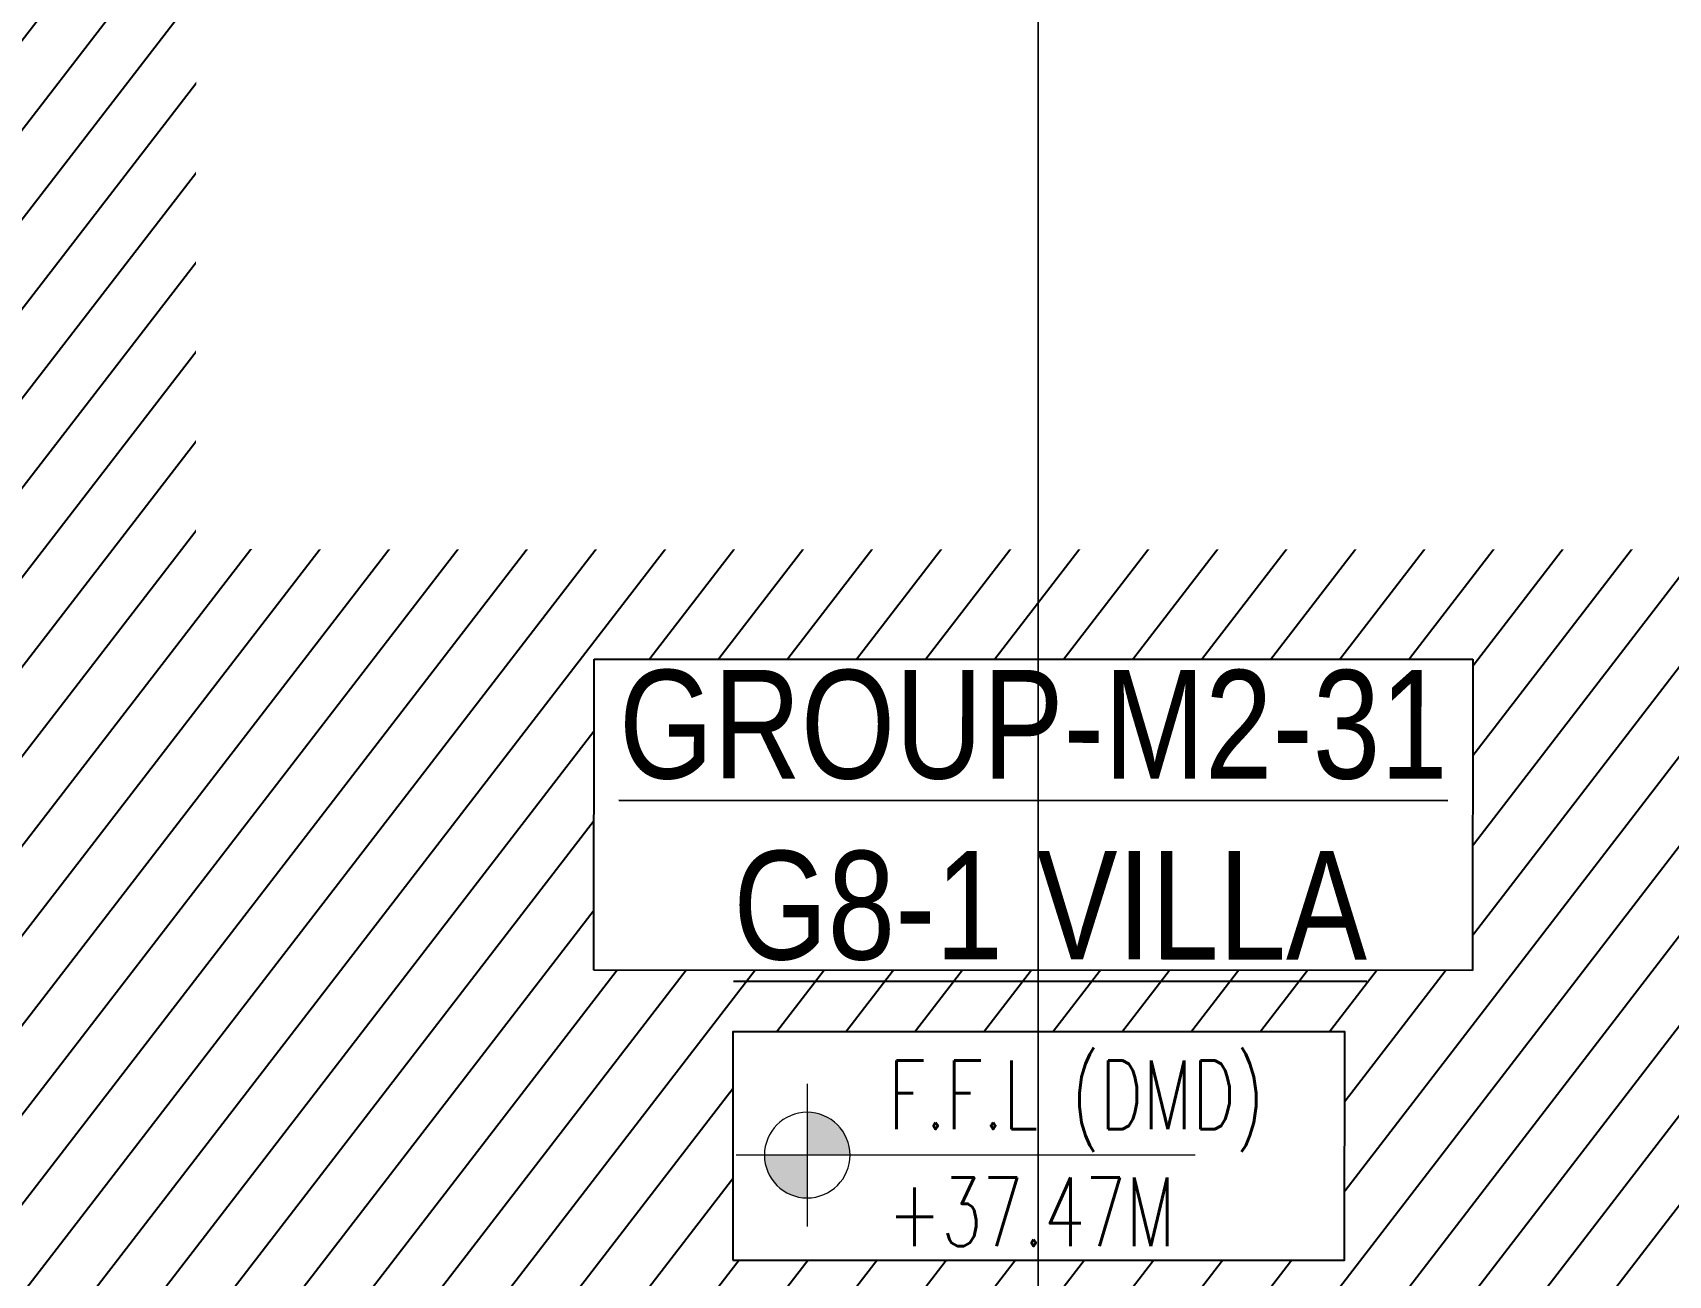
# Model space of a CAD drawing. Header units: centimetres. Extents: x -6122352 to 7132207, y -1694241 to 1947892.
# Drawn here: x 223788 to 231325, y -120284 to -114559 of the extents above; entities that cross this region are included whole.
import ezdxf
from ezdxf.xclip import XClip

# ---------------------------------------------------------------- set-up
doc = ezdxf.new("R2010")
doc.units = ezdxf.units.CM
doc.header["$MEASUREMENT"] = 0
doc.header["$XCLIPFRAME"] = 2
doc.linetypes.add('DASHED2', pattern=[0.375, 0.25, -0.125])
doc.linetypes.add('XR-AR-MID-SETTING OUT FOR MASTER$0$23585-XR-AR-MID-GROUND FLOOR$0$23261-XR-AR-SI-GF$0$HIDDEN', pattern=[0.375, 0.25, -0.125])
for name, color, linetype in [('00-MI-DIM', 7, 'Continuous'), ('@MI-REF LAYER', 7, 'Continuous'), ('B_TH_6', 7, 'Continuous'), ('XR-AR-MID-SETTING OUT FOR MASTER$0$23585-XR-AR-MID-GROUND FLOOR$0$A-Flor-Hral', 3, 'Continuous'), ('XR-AR-MID-SETTING OUT FOR MASTER$0$23585-XR-AR-MID-GROUND FLOOR$0$A-Flor-Strs', 1, 'Continuous'), ('XR-AR-MID-SETTING OUT FOR MASTER$0$23585-XR-AR-MID-GROUND FLOOR$0$G-SHAD-20', 251, 'Continuous'), ('XR-AR-MID-SETTING OUT FOR MASTER$0$23585-XR-AR-MID-GROUND FLOOR$0$GS-HATCH-FLOOR TILE', 251, 'Continuous'), ('Xref group 33-41$0$S-LEVELS', 2, 'Continuous'), ('Xref group 33-41$0$TYPICAL NEW PROFILE', 3, 'Continuous')]:
    doc.layers.add(name, color=color, linetype=linetype)
for name, color, linetype, lineweight in [('23585-XR-AR-DAMAC PLOT LIMITS$0$1-Mid units', 41, 'Continuous', 5), ('@ Foundations', 4, 'DASHED2', 50), ('A-ANNO-TEXT', 3, 'Continuous', 25), ('XR-AR-MID-SETTING OUT FOR MASTER$0$23585-XR-AR-MID-GROUND FLOOR$0$A-EQUP-KITN-PLAN', 202, 'Continuous', 9), ('XR-AR-MID-SETTING OUT FOR MASTER$0$23585-XR-AR-MID-GROUND FLOOR$0$A-FLOR-OVHD', 9, 'XR-AR-MID-SETTING OUT FOR MASTER$0$23585-XR-AR-MID-GROUND FLOOR$0$23261-XR-AR-SI-GF$0$HIDDEN', 15), ('XR-AR-MID-SETTING OUT FOR MASTER$0$23585-XR-AR-MID-GROUND FLOOR$0$A-WALL', 7, 'Continuous', 30), ('XR-AR-MID-SETTING OUT FOR MASTER$0$23585-XR-AR-MID-GROUND FLOOR$0$S-COLS', 51, 'Continuous', 40), ('Xref group 33-41$0$36-TAGLVL', 23, 'Continuous', 9)]:
    doc.layers.add(name, color=color, linetype=linetype, lineweight=lineweight)
doc.styles.add('Xref group 33-41$0$1710 X BOUNDARY WALL OPTION 1$0$Ariel', font='arial.ttf', dxfattribs={"width": 0.8})
doc.styles.add('Xref group 33-41$0$DLT_TEXT', font='romans.shx', dxfattribs={"width": 0.7})

# ---------------------------------------------------------------- blocks, each defined once
blk = doc.blocks.new('23585-XR-AR-DAMAC PLOT LIMITS')
at = {"layer": '23585-XR-AR-DAMAC PLOT LIMITS$0$1-Mid units', "color": 251, "true_color": 0x636466}
for points in [[(496625.9880999997, 2768992.0151), (496630.0415000003, 2768996.4387), (496647.7364999996, 2768980.225099999), (496643.6831, 2768975.8013)], [(496621.9345000004, 2768987.5913), (496625.9880999997, 2768992.0151), (496643.6831, 2768975.8013), (496639.6297000004, 2768971.377499999)]]:
    blk.add_lwpolyline(points, close=True, dxfattribs=at)
blk = doc.blocks.new('A$Cf093b529')
at = {"layer": 'A-ANNO-TEXT'}
blk.add_blockref('23585-XR-AR-DAMAC PLOT LIMITS', (-495391.9901121984, -2768603.441896566), dxfattribs=at)
blk = doc.blocks.new('XR-AR-MID-SETTING OUT FOR MASTER$0$23585-XR-AR-MID-GROUND FLOOR$0$945-4P-1-101-GROUND FLOOR PLAN$0$XR-MIDDLE-GROUND FLOOR PLAN$0$ASDASDASD')
blk.add_wipeout([(-42428.49006074868, 24502.348435747233), (-42278.49006074868, 24502.348435747143), (-42278.490060748925, 24052.348435747146), (-42428.49006074892, 24052.34843574723)])
blk.add_hatch(color=256).paths.add_polyline_path([(-42428.49006074868, 24502.34843574724), (-42278.49006074868, 24502.34843574715), (-42428.49006074893, 24052.34843574724)])
for p, q in [((-42278.49006074868, 24502.34843574715), (-42428.49006074868, 24502.34843574724)), ((-42428.49006074868, 24502.34843574724), (-42428.49006074893, 24052.34843574724)), ((-42428.49006074893, 24052.34843574724), (-42278.49006074868, 24502.34843574715)), ((-42278.49006074893, 24052.34843574715), (-42278.49006074868, 24502.34843574715)), ((-42428.49006074893, 24052.34843574724), (-42278.49006074893, 24052.34843574715))]:
    blk.add_line(p, q)
blk = doc.blocks.new('XR-AR-MID-SETTING OUT FOR MASTER$0$23585-XR-AR-MID-GROUND FLOOR$0$A$C08698786')
at = {"layer": 'XR-AR-MID-SETTING OUT FOR MASTER$0$23585-XR-AR-MID-GROUND FLOOR$0$S-COLS', "color": 252, "lineweight": 30}
blk.add_lwpolyline([(5900.000467061996, 15688.03591275215), (5900.000467061996, 14688.03591275215), (6100.000467061996, 14688.03591299057), (6100.000467061996, 15688.03591299057)], close=True, dxfattribs=at)
blk = doc.blocks.new('XR-AR-MID-SETTING OUT FOR MASTER')
at = {"layer": 'XR-AR-MID-SETTING OUT FOR MASTER$0$23585-XR-AR-MID-GROUND FLOOR$0$A-EQUP-KITN-PLAN', "color": 8}
for p, q in [((3900.071841031313, 15202.66031169891), (5500.076263219118, 15202.66031217575)), ((3900.071840971708, 14952.66031217575), (3900.071841031313, 15202.66031169891)), ((5500.0762629807, 14952.66031169891), (5500.076263219118, 15202.66031217575)), ((3500.047055631876, 14252.66031169891), (5300.028238087893, 14252.66031217575)), ((5300.027079373598, 12102.66431617737), (5300.028238087893, 14252.66031217575))]:
    blk.add_line(p, q, dxfattribs=at)
at = {"layer": 'XR-AR-MID-SETTING OUT FOR MASTER$0$23585-XR-AR-MID-GROUND FLOOR$0$A-Flor-Hral', "color": 8}
blk.add_lwpolyline([(100.008808940649, 14902.65850448608), (2090.008809119463, 14902.65850496292), (2090.008808881044, 14852.65850448608), (100.0088091790676, 14852.65850496292)], dxfattribs=at)
at = {"layer": 'XR-AR-MID-SETTING OUT FOR MASTER$0$23585-XR-AR-MID-GROUND FLOOR$0$A-FLOR-OVHD', "color": 8, "linetype": 'XR-AR-MID-SETTING OUT FOR MASTER$0$23585-XR-AR-MID-GROUND FLOOR$0$23261-XR-AR-SI-GF$0$HIDDEN', "ltscale": 5}
for p, q in [((5500.000221520662, 14952.65890216827), (3899.995457738638, 14952.65890169144)), ((3900.071499198675, 14852.66031217575), (5500.076263397932, 14852.66031265259)), ((5579.946963220835, 12102.66686105728), (5579.94848254323, 14852.65977716446)), ((3400.046698898077, 14152.65701627731), (3400.011432737112, 12202.66620731354)), ((3500.053779155016, 12202.66576147079), (3500.053778856993, 14152.65753126144))]:
    blk.add_line(p, q, dxfattribs=at)
at = {"layer": 'XR-AR-MID-SETTING OUT FOR MASTER$0$23585-XR-AR-MID-GROUND FLOOR$0$A-Flor-Strs', "color": 8}
for p, q in [((2040.00880882144, 14952.65850496292), (100.0088088214397, 14952.65850496292)), ((1480.008808463812, 14952.65850496292), (1480.008808642626, 14902.65850543976)), ((1760.008809119463, 14952.65850448608), (1760.008808940649, 14902.65850448608)), ((2040.00880882144, 14952.65850496292), (2040.008809179068, 14902.65850400925)), ((1480.008808940649, 14852.65850448608), (1480.008808940649, 13952.65850400925)), ((1760.008809119463, 14852.65850448608), (1760.008808523417, 13952.65850448608)), ((2040.008808940649, 14852.65850448608), (2040.008808881044, 13952.65850448608)), ((1480.008808881044, 13902.65850496292), (1480.008808583021, 13852.65850496292)), ((1760.008809000254, 13902.65850448608), (1760.008809000254, 13852.65850496292)), ((2040.008808881044, 13902.65850496292), (2040.008808881044, 13852.65850400925))]:
    blk.add_line(p, q, dxfattribs=at)
blk.add_circle((2040.008809119463, 14402.65850496292), 45.00000020605513, dxfattribs=at)
at = {"layer": 'XR-AR-MID-SETTING OUT FOR MASTER$0$23585-XR-AR-MID-GROUND FLOOR$0$A-WALL', "color": 8}
for points in [[(5899.999999791384, 19472.65428161621), (6099.999999731779, 19472.65428209305), (6100.001724034548, 5500.167464256287), (5900.001724511385, 5500.167624473572), (5900.00086197257, 14852.65960931778), (5500.076263397932, 14852.66031265259), (5500.0762629807, 14952.66031169891), (5900.000431150198, 14952.65961027145)], [(3900.046799689531, 14852.65960979462), (3900.046799749136, 14952.65960931778), (3400.047055512667, 14952.661257267), (3400.046698898077, 14152.65701627731), (3500.047055453062, 14152.6577372551), (3500.047055572271, 14852.65960979462)], [(1950.000811725855, 13202.63829565048), (2000.00029399991, 13202.63829565048), (2000.00945982337, 13652.63829517365), (1950.000810950994, 13652.63829469681)]]:
    blk.add_lwpolyline(points, close=True, dxfattribs=at)
blk.add_lwpolyline([(3500.047055572271, 14852.65960979462), (3400.047011226416, 14852.65965414047)], dxfattribs=at)
at = {"layer": 'XR-AR-MID-SETTING OUT FOR MASTER$0$23585-XR-AR-MID-GROUND FLOOR$0$G-SHAD-20', "color": 8}
blk.add_blockref('XR-AR-MID-SETTING OUT FOR MASTER$0$23585-XR-AR-MID-GROUND FLOOR$0$945-4P-1-101-GROUND FLOOR PLAN$0$XR-MIDDLE-GROUND FLOOR PLAN$0$ASDASDASD', (44478.49782505631, -10849.71202945709), dxfattribs=at)
at = {"layer": 'XR-AR-MID-SETTING OUT FOR MASTER$0$23585-XR-AR-MID-GROUND FLOOR$0$A-Flor-Hral', "color": 8}
blk.add_lwpolyline([(1150.008809179068, 13560.48195743561), (1150.008809059858, 13902.65850496292), (2090.008809238672, 13902.65850496292), (2090.008809119463, 13952.65850496292), (1100.008808940649, 13952.65850448608), (1100.008809119463, 13547.75468444824)], dxfattribs=at)
at = {"layer": 'XR-AR-MID-SETTING OUT FOR MASTER$0$23585-XR-AR-MID-GROUND FLOOR$0$A-Flor-Strs', "color": 8}
blk.add_lwpolyline([(650.0088085234165, 13572.65850496292), (650.008808940649, 14402.65850448608), (2040.008809119463, 14402.65850496292)], dxfattribs=at)
at = {"layer": 'XR-AR-MID-SETTING OUT FOR MASTER$0$23585-XR-AR-MID-GROUND FLOOR$0$A-WALL', "color": 8}
blk.add_lwpolyline([(2200.013650625944, 13652.63605213165), (2200.017217665911, 13652.6360502243), (2200.024336546659, 13852.63604974747), (1199.974533885717, 13852.65850543976), (1199.974534541368, 13752.66171360016), (1850.013650208712, 13752.64729642868), (1850.013650685549, 13102.64278697968), (2100.128742069006, 13102.63829755783), (2100.128742545843, 12652.63829708099), (1949.986809521914, 12652.64009141922), (1949.9868093431, 12552.35255002975), (2100.055755704641, 12552.35255050659), (2100.016017049551, 12049.97720527649), (2199.959899276495, 12049.97720527649), (2199.999632865191, 13202.6360502243), (2050.003180772066, 13202.63829612732), (2050.012347489595, 13652.63829517365), (2200.019845813513, 13652.63604927063)], close=True, dxfattribs=at)
at = {"layer": 'XR-AR-MID-SETTING OUT FOR MASTER$0$23585-XR-AR-MID-GROUND FLOOR$0$GS-HATCH-FLOOR TILE', "color": 8}
blk.add_blockref('XR-AR-MID-SETTING OUT FOR MASTER$0$23585-XR-AR-MID-GROUND FLOOR$0$A$C08698786', (-1.490116119384766e-07, 0), dxfattribs=at)
blk = doc.blocks.new('MID UNIT')
at = {"xscale": 0.001, "yscale": 0.001, "zscale": 0.001}
blk.add_blockref('XR-AR-MID-SETTING OUT FOR MASTER', (0, 0), dxfattribs=at)
blk = doc.blocks.new('TH_6')
at = {"xscale": -1}
blk.add_blockref('MID UNIT', (495826.3053798513, 2769163.996563952), dxfattribs=at)
blk.add_blockref('MID UNIT', (495814.3053798467, 2769163.996563952))
blk = doc.blocks.new('A$Ce2a03a74')
at = {"layer": 'B_TH_6', "xscale": 999.9914829579993, "yscale": 999.9914829579993, "zscale": 999.9914829579993}
blk.add_blockref('TH_6', (-495790404.5228079, -2769140733.343811), dxfattribs=at)
blk = doc.blocks.new('23585-XR-AR-MALDIVE-2$0$TH_6')
at = {"ltscale": 10, "xscale": 0.00100002623446598, "yscale": 0.00100002623446598, "zscale": 0.00100002623446598}
blk.add_blockref('A$Ce2a03a74', (495794.6272259735, 2769164.318430193), dxfattribs=at)
at = {"layer": '@ Foundations', "linetype": 'DASHED2', "ltscale": 0.25}
blk.add_lwpolyline([(495819.3303812214, 2769177.914900354), (495821.2803812214, 2769177.914900354), (495821.2803812214, 2769180.464900353), (495819.3303812214, 2769180.464900353)], close=True, dxfattribs=at)
blk = doc.blocks.new('Xref group 33-41$0$LVL  ATTR')
at = {"color": 7}
blk.add_wipeout([(-0.33727806633866564, 0.38352486299273547), (1.8973092599409713, 0.38352486299273547), (1.8973092599409713, -0.45047952129880775), (-0.33727806633866564, -0.4504795212988073)], dxfattribs=at)
at = {"layer": 'Xref group 33-41$0$36-TAGLVL', "extrusion": (-4.888139810645865e-07, 1.406522031717416e-17, 0.9999999999998805)}
h = blk.add_hatch(color=252, dxfattribs=at)
h.paths.add_polyline_path([(-0.06536514837319736, 0.1562500046566129, 0.4142135623730951), (-0.2216151483731973, 4.656612873077392e-09), (-0.06536514837319736, 4.656612873077392e-09)])
h.paths.add_polyline_path([(0.09088485162680264, 4.656612873077392e-09), (-0.06536514837319736, 4.656612873077392e-09), (-0.06536514837319736, -0.1562499953433871, 0.4142135623730951)])
at = {"layer": 'Xref group 33-41$0$36-TAGLVL', "extrusion": (-4.888139810645865e-07, 1.406522031717408e-17, 0.9999999999998805)}
for p, q in [((-0.06536515014719235, -0.2604166821887048), (-0.06536515014719235, 0.2604166511446238)), ((1.351057254982072, -1.396983861923218e-08, 5.262988010916589e-07), (-0.3253053234689158, -1.396983861923218e-08, -1.018362459642307e-07))]:
    blk.add_line(p, q, dxfattribs=at)
blk.add_circle((-0.06536514830387681, -4.494034574497252e-25, 3.195139836529895e-08), 0.15625, dxfattribs=at)
at = {"layer": 'Xref group 33-41$0$S-LEVELS', "color": 1}
blk.add_lwpolyline([(-0.3372780663386656, 0.3835248629927364), (1.897309259940972, 0.3835248629927364), (1.897309259940972, -0.4504795212988069), (-0.3372780663386656, -0.4504795212988069)], close=True, dxfattribs=at)
at = {"layer": 'Xref group 33-41$0$TYPICAL NEW PROFILE', "color": 3, "style": 'Xref group 33-41$0$DLT_TEXT', "width": 0.7}
for tag, p in [('+0.00M', (0.2413431143818681, 0.067100426539497, -0.0001437184612911057)), ('S.S.L', (0.2413431143818681, -0.3452672204089993, -0.0001437184612911057))]:
    blk.add_attdef(tag, p, '', height=0.2500000000000001, dxfattribs=at)

msp = doc.modelspace()

# ---------------------------------------------------------------- block references
at = {"layer": '@MI-REF LAYER'}
ref = msp.add_blockref('23585-XR-AR-MALDIVE-2$0$TH_6', (-496066867.0987805, -2769211397.596829), dxfattribs=dict(at, xscale=1000, yscale=1000, zscale=1000, rotation=359.9901722157166))
XClip(ref).set_block_clipping_path([(495793.2152802178, 2769163.996335161), (495847.25252525066, 2769163.9960809364), (495847.2535227563, 2769187.9361263197), (495838.3053463253, 2769187.8961598463), (495832.30534110335, 2769187.8961610533), (495826.3053362698, 2769187.896162259), (495820.3054766443, 2769187.896298579), (495814.30533649144, 2769187.8964472436), (495808.30533411563, 2769187.896448451), (495802.30547449016, 2769187.8965847697), (495793.21537316334, 2769187.9364898955)])

# ---------------------------------------------------------------- next in the draw order: wipeouts: each hides what was drawn before it
at = {"color": 10}
msp.add_wipeout([(204271.341374394, -112711.10651426944), (204268.92457500368, -126984.62992030081), (252569.92436445123, -126992.95856626707), (252571.12314505735, -112719.43444290076), (246322.1939183399, -112717.90728657704), (246322.2769979855, -113018.5143592934), (210521.14151336253, -113012.37349204558), (210521.32772171017, -112711.7503339721), (204271.34137689648, -112711.0889299053)], dxfattribs=at).dxf.layer = '@MI-REF LAYER'

# ---------------------------------------------------------------- next in the draw order: hatches: boundary and pattern name
at = {"layer": '@MI-REF LAYER'}
h = msp.add_hatch(dxfattribs=at)
h.set_pattern_fill('ANSI31', color=256, scale=1999.999998458916, angle=6.722712845868625)
h.set_pattern_definition([(51.72271284586864, (-2376763621.713655, -1504247786.630127), (-196.2554993275065, 154.8669715833345), [])])
h.paths.add_polyline_path([(252568.6198803241, -126993.0545955013), (252569.8706995401, -112719.5295379322), (246321.1000920893, -112718.4357854984), (246320.8462612017, -113020.4883291191), (210519.9618910979, -113012.9144714), (210520.013740395, -112712.2618354557), (204270.0368932944, -112711.1840154621), (204267.6258677372, -126984.7250073836)])

# ---------------------------------------------------------------- next in the draw order: block references
at = {"layer": '@MI-REF LAYER', "color": 7}
ref = msp.add_blockref('Xref group 33-41$0$LVL  ATTR', (227439.4222408921, -119729.8182668619, -118.1866061406301), dxfattribs=dict(at, xscale=-1261.776681587609, yscale=1261.776681587609, zscale=1261.776681587609, rotation=179.9884594738124))
ref.add_attrib('S.S.L', 'F.F.L (DMD)', (227731.1020499657, -119609.6710573128, -118.3679467438009), dxfattribs={"layer": 'Xref group 33-41$0$TYPICAL NEW PROFILE', "color": 3, "height": 315.4441703969023, "rotation": 359.9884626640568, "style": 'Xref group 33-41$0$DLT_TEXT', "width": 0.7})
ref.add_attrib('+0.00M', '+37.47M ', (227728.3228412683, -120148.8724961558, -118.3679467438009), dxfattribs={"layer": 'Xref group 33-41$0$TYPICAL NEW PROFILE', "color": 3, "height": 315.4441703969023, "rotation": 359.9884626640568, "style": 'Xref group 33-41$0$DLT_TEXT', "width": 0.7})

# ---------------------------------------------------------------- next in the draw order: texts
at = {"layer": '00-MI-DIM', "color": 3, "insert": (226424.7771669368, -117494.5805476276), "char_height": 500.0000000000002, "width": 3948.532521541534, "attachment_point": 1, "rotation": 359.9877974631362, "style": 'Xref group 33-41$0$1710 X BOUNDARY WALL OPTION 1$0$Ariel', "bg_fill": 19, "box_fill_scale": 1.1, "bg_fill_color": 256, "bg_fill_transparency": 0}
msp.add_mtext('\\pxqc;{\\LGROUP-M2-31  G8-1 VILLA}', dxfattribs=at)

# ---------------------------------------------------------------- next in the draw order: wipeouts: each hides what was drawn before it
at = {"color": 6}
msp.add_wipeout([(224541.58989927973, -113636.47493979573), (231727.31351419227, -113637.92228983762), (231726.64850878585, -116939.51113941261), (224540.92489386807, -116938.06379148978)], dxfattribs=at).translate(0, 0, -20.73480818323026).dxf.layer = '@MI-REF LAYER'

# ---------------------------------------------------------------- next in the draw order: block references
at = {"layer": '@MI-REF LAYER', "xscale": 1000, "yscale": 1000, "zscale": 1000, "rotation": 312.4882903633292}
msp.add_blockref('A$Cf093b529', (-891608.7329339073, 539022.7201118186), dxfattribs=at)

doc.saveas('drawing.dxf')
